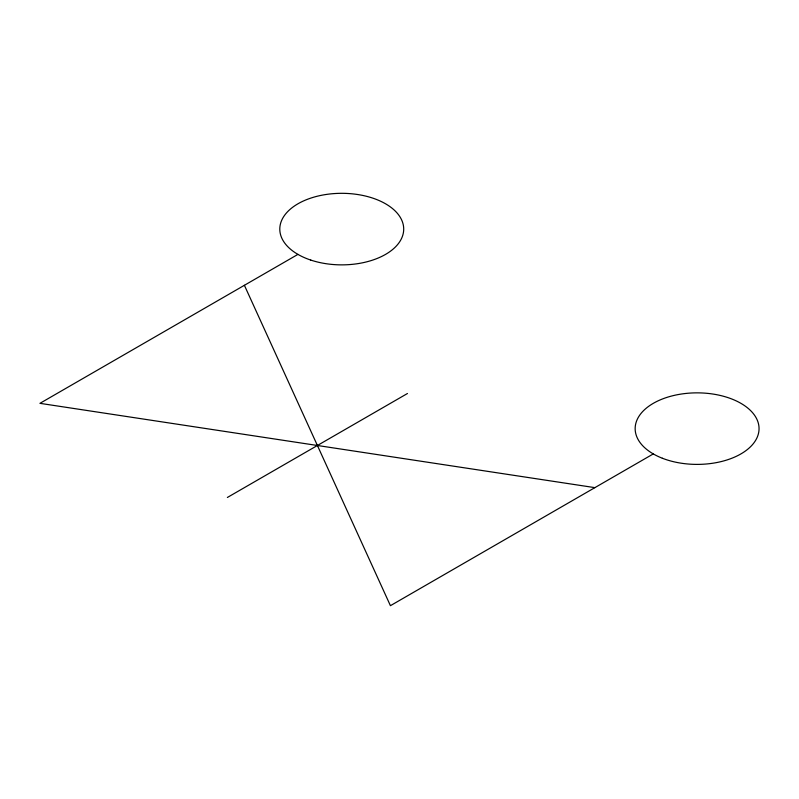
<?xml version="1.0" encoding="UTF-8"?>
<svg xmlns="http://www.w3.org/2000/svg" width="799" height="799" viewBox="0 0 799 799"><rect width="100%" height="100%" fill="white"/><g stroke="black" fill="none" stroke-linecap="round" stroke-linejoin="round"><path stroke-width="1.2" d="M297.937 254.382L39.95 403.335L594.865 487.64M227.355 497.477L407.46 393.498M653.282 453.922L390.421 605.682L244.394 285.303M662.361 458.246A61.952 35.775 0 0 0 758.89 431.18A61.952 35.775 0 0 0 670.021 396.454A61.952 35.775 0 0 0 662.361 458.246M310.771 260.075A61.952 35.775 0 0 0 403.705 229.093A61.952 35.775 0 0 0 310.771 198.112A61.952 35.775 0 0 0 310.771 260.075"/></g></svg>
